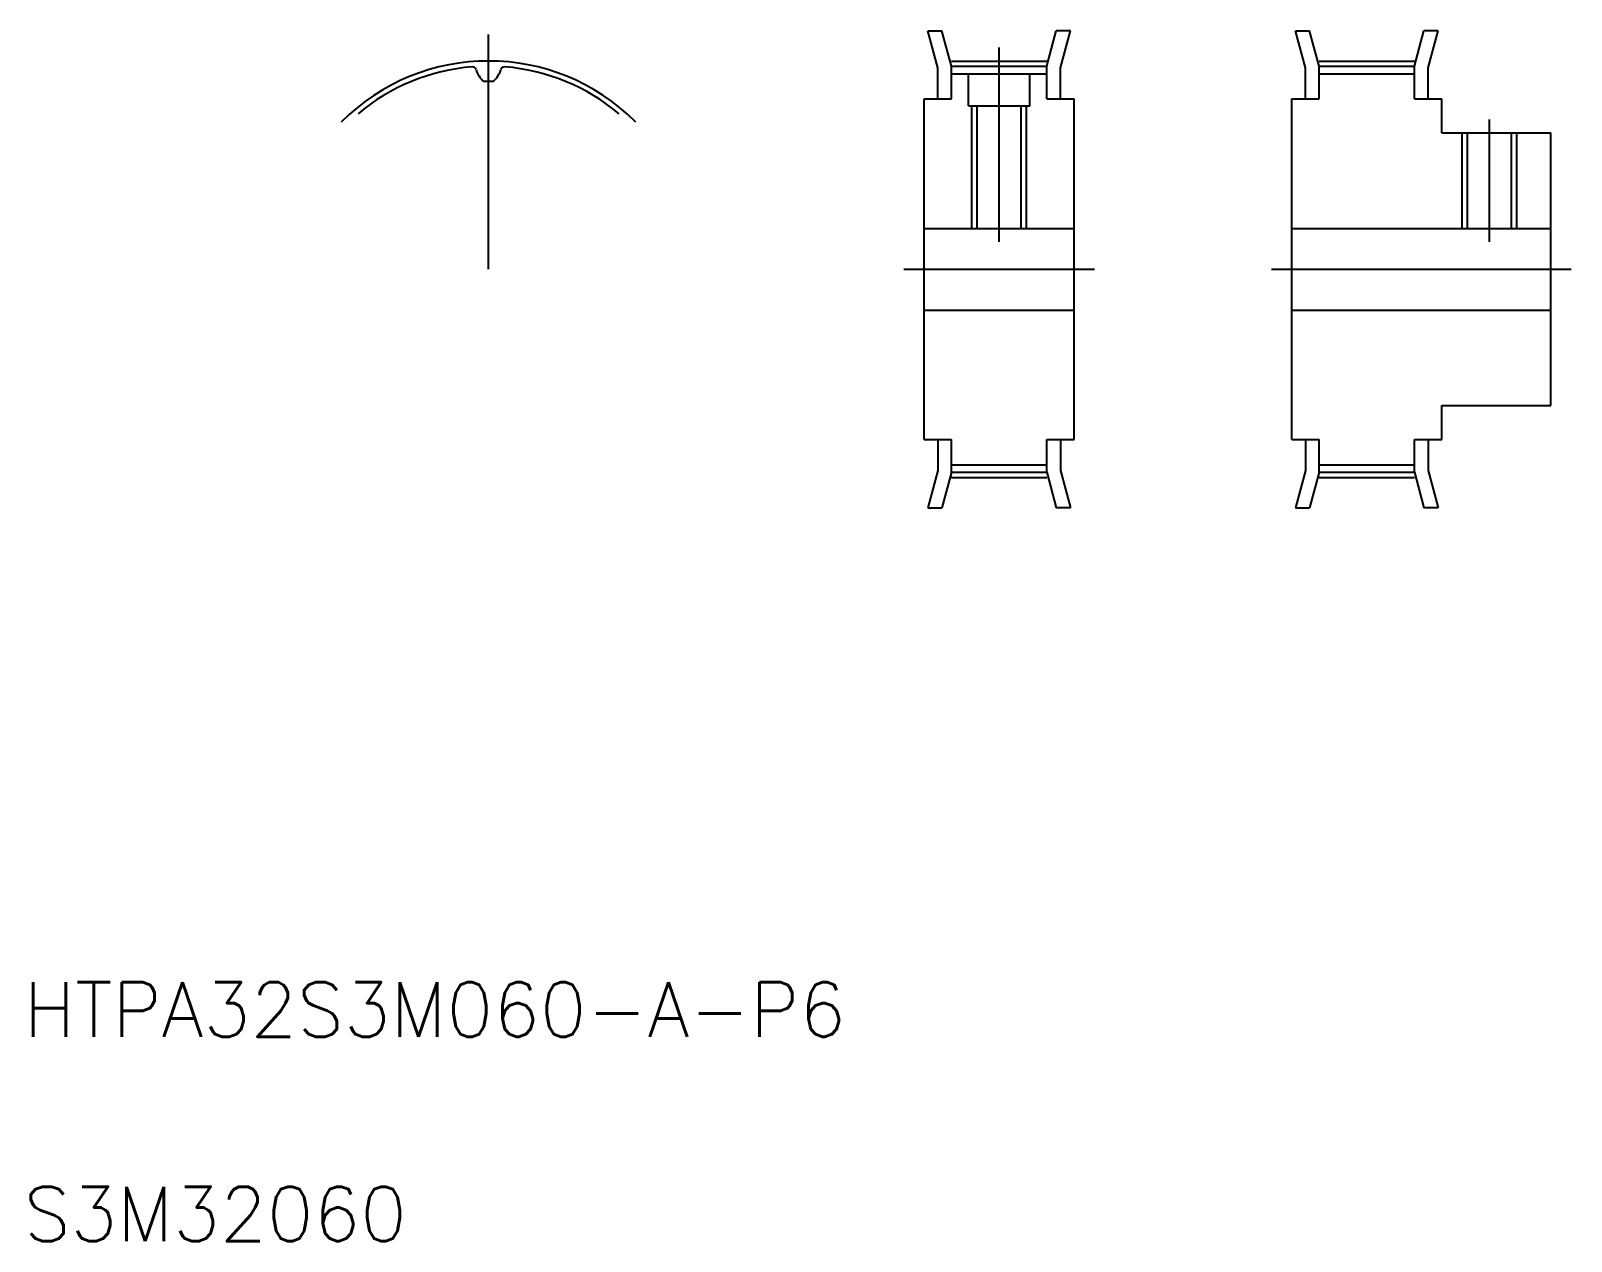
# Model space of a CAD drawing. Extents: x 11 to 124, y 10 to 99.
import ezdxf

# ---------------------------------------------------------------- set-up
doc = ezdxf.new("R2010")
doc.units = 0
doc.linetypes.add('CENTER', pattern=[50.8, 31.75, -6.35, 6.35, -6.35])
doc.linetypes.add('DASHED', pattern=[19.05, 12.7, -6.35])
doc.layers.get('0').update_dxf_attribs({"linetype": 'CONTINUOUS'})
doc.layers.add('CENTER', color=1, linetype='CENTER')
doc.styles.get("Standard").update_dxf_attribs({"font": 'txt.shx'})

msp = doc.modelspace()

# ---------------------------------------------------------------- linework, layer by layer
at = {"color": 7, "linetype": 'CONTINUOUS'}
for p, q in [((77.09, 96.1), (76.36, 98.83)), ((76.36, 98.83), (77.39, 98.83)), ((78.09, 96.23), (77.39, 98.83)), ((85.09, 96.23), (85.78, 98.83)), ((86.82, 98.83), (85.78, 98.83)), ((86.09, 96.1), (86.82, 98.83)), ((104.08, 96.1), (103.35, 98.83)), ((103.35, 98.83), (104.38, 98.83)), ((105.08, 96.23), (104.38, 98.83)), ((112.08, 96.23), (112.77, 98.83)), ((113.81, 98.83), (112.77, 98.83)), ((113.08, 96.1), (113.81, 98.83)), ((78.09, 96.23), (85.09, 96.23)), ((78.09, 93.83), (78.09, 96.23)), ((85.09, 93.83), (85.09, 96.23)), ((105.08, 96.23), (112.08, 96.23)), ((105.08, 93.83), (105.08, 96.23)), ((112.08, 93.83), (112.08, 96.23)), ((77.09, 93.83), (77.09, 96.1)), ((78.09, 95.67), (85.09, 95.67)), ((86.09, 93.83), (86.09, 96.1)), ((104.08, 93.83), (104.08, 96.1)), ((105.08, 95.67), (112.08, 95.67)), ((113.08, 93.83), (113.08, 96.1)), ((76.09, 68.83), (76.09, 93.83)), ((76.09, 93.83), (78.09, 93.83)), ((85.09, 93.83), (87.09, 93.83)), ((87.09, 68.83), (87.09, 93.83)), ((103.08, 68.83), (103.08, 93.83)), ((103.08, 93.83), (105.08, 93.83)), ((112.08, 93.83), (114.08, 93.83)), ((114.08, 91.33), (114.08, 93.83)), ((114.08, 91.33), (122.08, 91.33)), ((122.08, 71.33), (122.08, 91.33)), ((76.09, 84.33), (87.09, 84.33)), ((103.08, 84.33), (122.08, 84.33)), ((122.08, 81.33), (122.08, 81.33)), ((76.09, 78.33), (87.09, 78.33)), ((103.08, 78.33), (122.08, 78.33)), ((122.08, 76.33), (122.08, 76.33)), ((114.08, 71.33), (122.08, 71.33)), ((114.08, 68.83), (114.08, 71.33)), ((76.09, 68.83), (78.09, 68.83)), ((77.09, 68.83), (77.09, 66.56)), ((78.09, 66.43), (78.09, 68.83)), ((85.09, 68.83), (87.09, 68.83)), ((85.09, 66.43), (85.09, 68.83)), ((86.09, 68.83), (86.09, 66.56)), ((103.08, 68.83), (105.08, 68.83)), ((104.08, 68.83), (104.08, 66.56)), ((105.08, 66.43), (105.08, 68.83)), ((112.08, 68.83), (114.08, 68.83)), ((112.08, 66.43), (112.08, 68.83)), ((113.08, 68.83), (113.08, 66.56)), ((78.09, 66.98), (85.09, 66.98)), ((105.08, 66.98), (112.08, 66.98)), ((77.09, 66.56), (76.36, 63.83)), ((78.09, 66.43), (77.39, 63.83)), ((78.09, 66.43), (85.09, 66.43)), ((85.09, 66.43), (85.78, 63.83)), ((86.09, 66.56), (86.82, 63.83)), ((104.08, 66.56), (103.35, 63.83)), ((105.08, 66.43), (104.38, 63.83)), ((105.08, 66.43), (112.08, 66.43)), ((112.08, 66.43), (112.77, 63.83)), ((113.08, 66.56), (113.81, 63.83)), ((76.36, 63.83), (77.39, 63.83)), ((86.82, 63.83), (85.78, 63.83)), ((103.35, 63.83), (104.38, 63.83)), ((113.81, 63.83), (112.77, 63.83))]:
    msp.add_line(p, q, dxfattribs=at)
at = {"color": 3, "linetype": 'DASHED'}
for p, q in [((79.34, 93.33), (79.34, 95.67)), ((83.84, 93.33), (83.84, 95.67)), ((79.34, 93.33), (83.84, 93.33)), ((79.59, 84.33), (79.59, 93.33)), ((79.97, 84.33), (79.97, 93.33)), ((83.21, 84.33), (83.21, 93.33)), ((83.59, 84.33), (83.59, 93.33)), ((115.58, 84.33), (115.58, 91.33)), ((115.96, 84.33), (115.96, 91.33)), ((119.2, 84.33), (119.2, 91.33)), ((119.58, 84.33), (119.58, 91.33))]:
    msp.add_line(p, q, dxfattribs=at)
at = {"color": 7, "linetype": 'CONTINUOUS'}
for centre, radius, start, end in [((44.11, 81.33), 14.9, 94.6137, 130), ((42.93, 95.9), 0.28, 17.4771, 94.6137), ((45.28, 95.9), 0.28, 85.3863, 162.5229), ((44.11, 81.33), 14.9, 50, 85.3863), ((45.08, 96.58), 1.98, 197.4771, 226.0062), ((43.81, 95.26), 0.15, 226.0062, 271.2028), ((44.11, 81.33), 13.79, 90, 91.2028), ((44.11, 81.33), 13.79, 88.7972, 90), ((44.4, 95.26), 0.15, 268.7972, 313.9938), ((43.13, 96.58), 1.98, 313.9938, 342.5229)]:
    msp.add_arc(centre, radius, start, end, dxfattribs=at)
at = {"layer": 'CENTER', "color": 1, "linetype": 'CENTER'}
for p, q in [((44.11, 81.33), (44.11, 98.55)), ((81.59, 83.33), (81.59, 97.61)), ((78.09, 96.61), (85.09, 96.61)), ((105.08, 96.61), (112.08, 96.61)), ((117.58, 83.33), (117.58, 92.33)), ((74.59, 81.33), (88.59, 81.33)), ((101.58, 81.33), (123.58, 81.33)), ((78.09, 66.05), (85.09, 66.05)), ((105.08, 66.05), (112.08, 66.05))]:
    msp.add_line(p, q, dxfattribs=at)
msp.add_arc((44.11, 81.33), 15.28, 45, 135, dxfattribs=at)

# ---------------------------------------------------------------- texts
at = {"color": 7, "linetype": 'CONTINUOUS'}
for s, p in [('HTPA32S3M060-A-P6', (10, 25)), ('S3M32060', (10, 10))]:
    msp.add_text(s, height=4, dxfattribs=at).set_placement(p)

doc.saveas('drawing.dxf')
